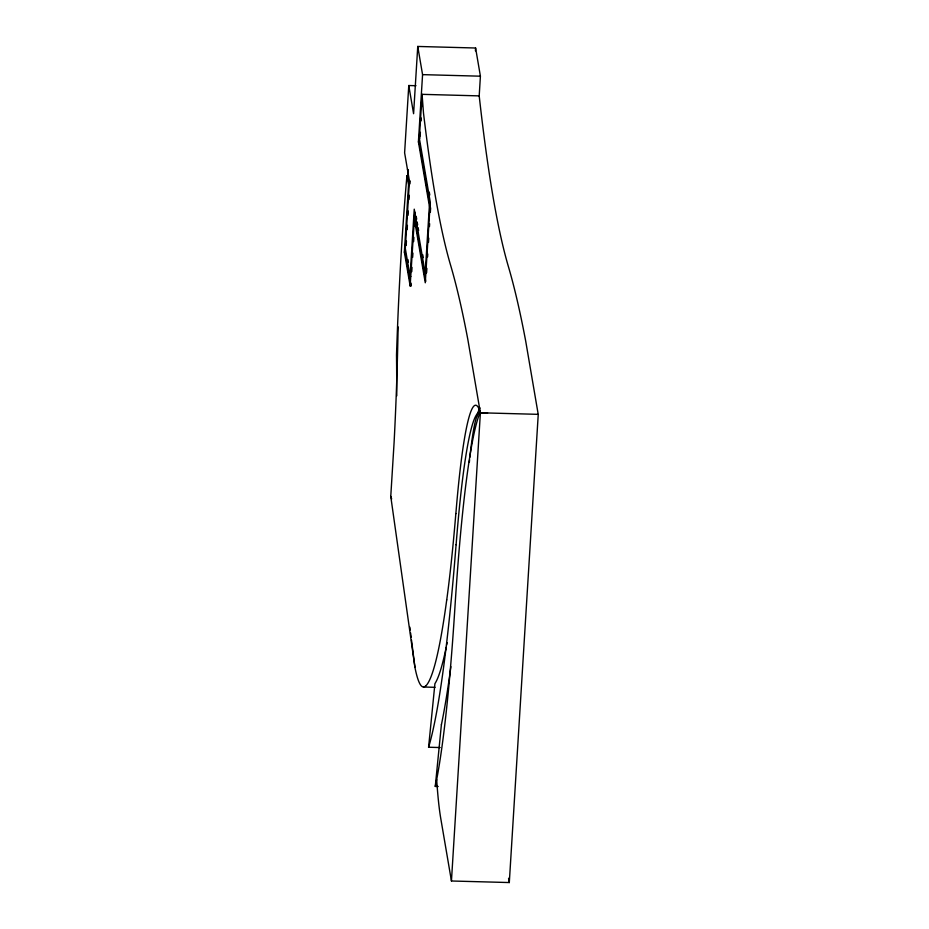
<?xml version="1.0" encoding="UTF-8"?>
<svg xmlns="http://www.w3.org/2000/svg" width="929" height="929" viewBox="0 0 929 929"><rect width="100%" height="100%" fill="white"/><g stroke="black" fill="none" stroke-linecap="round" stroke-linejoin="round"><path stroke-width="1.39" d="M415.995 85.712L408.772 85.526L404.614 152.786L409.434 180.969L405.102 252.165L410.873 285.993L410.153 285.969L404.37 252.142L408.528 184.883L406.948 175.651L407.68 175.662L409.259 184.906M480.003 412.65A341.535 28.427 -88.5 0 0 454.908 607.671A354.274 29.496 -88.5 0 1 436.676 779.524A217.316 18.092 -88.5 0 0 440.729 818.275L451.448 880.994L509.301 882.55L538.239 414.462L525.744 341.349A2089.588 173.955 -88.5 0 0 508.349 266.426A1509.033 125.624 -88.5 0 1 479.201 95.884L480.409 76.19L475.602 48.006L417.748 46.45L413.591 113.71L408.772 85.526M406.17 245.395L406.437 241.099M407.146 229.649L407.413 225.352M408.028 215.342L408.296 211.046M409.004 199.596L409.271 195.299M409.979 183.861L410.153 180.992L409.434 180.969M425.389 686.206A313.061 26.058 -88.5 0 1 414.938 667.382L390.761 496.4L394.093 442.529A292.612 24.363 -88.5 0 0 398.135 326.857M410.815 276.447L410.084 276.424L414.241 209.164L425.203 273.254L425.923 273.265M425.203 273.254L429.361 205.983L418.41 141.905L422.567 74.634L417.748 46.45M410.153 285.969L414.798 212.044M429.361 205.983L430.081 206.006L419.13 141.916L422.068 94.34L479.201 95.884M410.873 285.993L411.059 283.124M411.768 271.674L412.023 267.389M412.65 257.368L412.917 253.071M413.626 241.621L413.881 237.336M414.589 225.886L415.031 218.721L414.311 218.71L425.273 282.799L430.255 202.081L419.304 137.991L420.024 138.015M420.117 136.586L420.372 132.301M421.081 120.886L421.255 118.041M421.963 106.626L422.231 102.341M426.62 272.72L426.887 268.4M427.595 256.868L427.77 253.989M428.49 242.457L428.757 238.138M429.465 226.606L429.639 223.715M430.359 212.184L430.626 207.864M475.416 50.863L475.602 48.006M451.448 880.994L480.386 412.906L479.619 412.731L487.597 413.022M406.948 175.651L406.287 183.083A340.537 28.346 -88.5 0 0 400.085 272.766L399.249 288.861A340.293 28.334 -88.5 0 0 396.509 355.064A265.996 18.011 89.1 0 1 396.764 395.847M407.68 175.662L408.214 169.647L407.494 169.624M440.16 747.543L428.583 747.241L434.923 683.639A428.664 35.685 -88.5 0 0 446.175 647.374M438.174 786.503L435.283 786.433L441.391 724.69M422.567 74.634L480.409 76.19M418.41 141.905L419.13 141.916M404.37 252.142L405.102 252.165M480.003 412.778L537.856 414.334M423.508 687.007L435.074 687.321M390.761 496.4L391.678 498.966M480.374 412.824L467.891 339.793A2089.588 173.955 -88.5 0 0 450.495 264.87A1509.01 125.624 -88.5 0 1 423.485 112.978L422.068 94.34M429.279 192.129L429.767 194.974M416.192 216.306L416.68 219.151M417.156 221.996L417.644 224.853M418.131 227.698L418.619 230.543M422.765 254.755L423.252 257.6M415.031 218.721L425.749 281.394M407.924 259.528L408.4 262.35M405.276 248.24L410.084 276.424M508.569 878.277L509.301 882.55M409.875 627.156L410.235 630.025M410.595 632.904L411.141 637.213M411.501 640.081L414.938 667.37M456.093 544.603A482.511 40.168 -88.5 0 1 428.583 747.322M436.676 779.489A352.474 29.345 -88.5 0 1 435.283 786.433M446.733 599.855A428.432 35.662 -88.5 0 1 425.389 686.264M455.837 513.551A366.665 30.529 -88.5 0 1 446.733 599.902M455.86 513.691A244.931 20.392 -88.5 0 1 480.386 412.569M447.104 642.694A428.664 35.685 -88.5 0 1 446.64 645.063M450.879 666.662A483.01 40.214 -88.5 0 1 441.391 724.736M476.774 415.925A244.931 20.392 -88.5 0 1 480.026 407.959M456.104 544.754A283.868 23.631 -88.5 0 1 479.631 412.569M469.331 462.317A283.96 17.117 -89.2 0 1 469.598 459.739M469.865 457.231A283.96 17.117 -89.2 0 1 479.724 412.569"/></g></svg>
